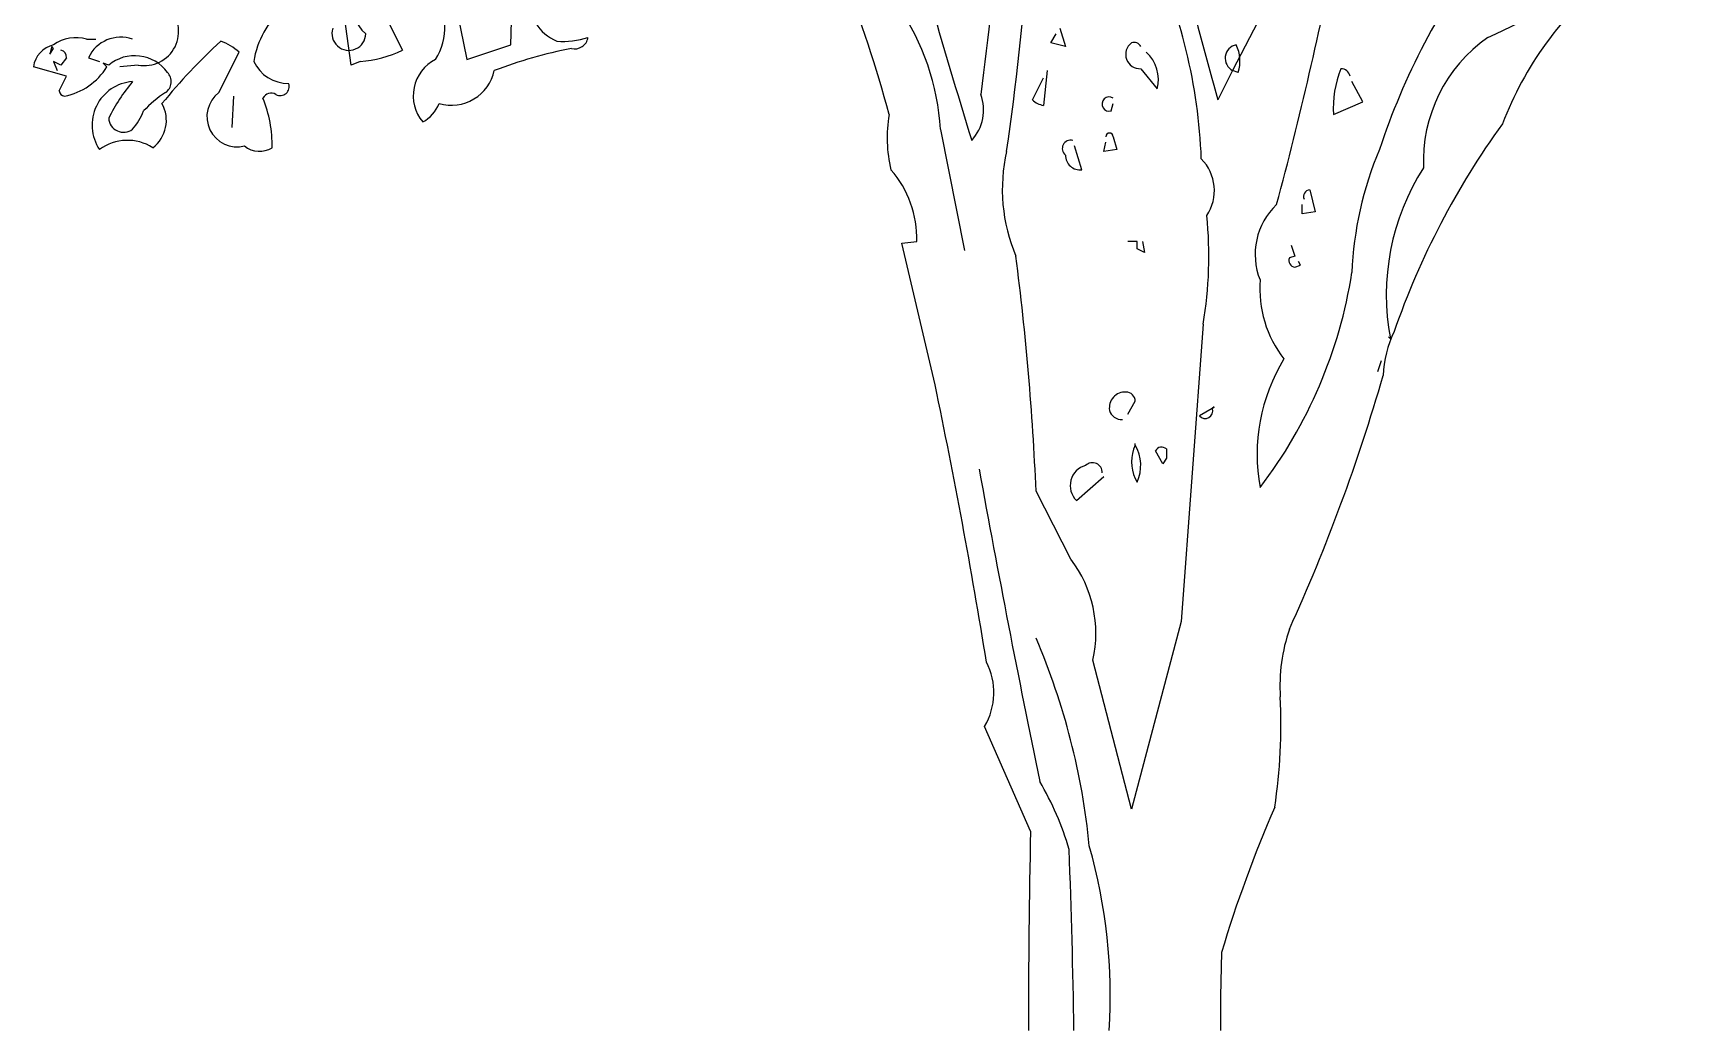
# Model space of a CAD drawing. Header units: millimetres. Extents: x 12377 to 30673, y 89761 to 101952.
# Drawn here: x 23627.6 to 23954.4, y 94847.2 to 95042.4 of the extents above; entities that cross this region are included whole.
import ezdxf

# ---------------------------------------------------------------- set-up
doc = ezdxf.new("R2010")
doc.units = ezdxf.units.MM

# ---------------------------------------------------------------- blocks, each defined once
blk = doc.blocks.new('A$C01BA3A1A')
at = {"linetype": 'Continuous'}
for p, q in [((227.83, 794.58), (229.11, 844.67)), ((207.28, 814.49), (212.42, 789.44)), ((419.83, 800.36), (421.76, 793.94)), ((67.29, 793.94), (66.65, 791.37)), ((67.94, 793.3), (67.29, 793.94)), ((79.49, 796.51), (82.7, 796.51)), ((212.42, 789.44), (227.83, 794.58)), ((416.62, 795.22), (418.55, 798.43)), ((421.76, 793.94), (416.62, 795.22)), ((66.65, 791.37), (67.94, 793.3)), ((70.5, 787.52), (67.94, 788.8)), ((67.94, 788.8), (69.22, 785.59)), ((72.43, 790.09), (70.5, 787.52)), ((80.14, 790.09), (83.99, 788.8)), ((87.2, 787.52), (85.27, 788.16)), ((85.27, 788.16), (86.56, 786.88)), ((125.73, 777.89), (132.79, 792.01)), ((72.43, 783.67), (60.87, 786.88)), ((69.86, 778.53), (72.43, 783.67)), ((97.47, 787.52), (91.05, 786.88)), ((410.2, 775.32), (414.05, 783.02)), ((415.34, 785.59), (414.05, 773.39)), ((448.09, 786.23), (453.87, 779.17)), ((130.87, 776.6), (130.22, 765.69)), ((525.79, 774.68), (521.93, 781.74)), ((437.81, 771.46), (438.46, 774.03)), ((515.51, 770.18), (525.79, 774.68)), ((427.54, 750.92), (424.97, 759.26)), ((435.24, 757.34), (435.89, 760.55)), ((438.46, 762.47), (439.74, 757.98)), ((439.74, 757.98), (435.24, 757.34)), ((507.17, 743.85), (509.09, 736.15)), ((504.6, 735.5), (504.6, 738.71)), ((509.09, 736.15), (504.6, 735.5)), ((446.8, 725.87), (443.59, 725.87)), ((446.8, 723.3), (446.8, 725.87)), ((448.73, 725.87), (449.37, 722.02)), ((500.74, 724.59), (502.03, 720.73)), ((449.37, 722.02), (446.8, 723.3)), ((502.03, 720.73), (500.1, 720.09)), ((503.95, 717.52), (503.31, 718.81)), ((502.03, 716.88), (503.95, 717.52)), ((443.59, 665.51), (446.16, 670)), ((473.13, 667.44), (468.64, 664.87)), ((473.13, 667.44), (473.77, 668.08)), ((473.77, 668.08), (473.13, 667.44)), ((446.16, 654.59), (446.16, 655.24)), ((455.79, 648.17), (453.22, 652.67)), ((457.08, 650.1), (455.79, 648.17)), ((457.08, 653.31), (457.08, 650.1)), ((425.61, 635.33), (435.24, 643.68)), ((446.16, 643.03), (446.8, 641.75))]:
    blk.add_line(p, q, dxfattribs=at)
for p, q in [((499.46, 822.84), (480.19, 785.59)), ((171.96, 787.52), (168.75, 811.28)), ((180.95, 810.64), (189.94, 792.66)), ((175.17, 788.8), (171.96, 787.52)), ((480.19, 785.59), (475.06, 775.32)), ((482.12, 784.95), (480.19, 785.59)), ((378.09, 765.04), (386.44, 722.66)), ((364.61, 725.23), (369.75, 725.87)), ((376.17, 675.78), (364.61, 725.23)), ((469.92, 696.98), (462.21, 592.95)), ((535.42, 691.84), (534.78, 692.48)), ((532.21, 684.13), (530.92, 680.28)), ((423.69, 614.78), (411.48, 638.54)), ((462.21, 592.95), (444.88, 527.45)), ((444.88, 527.45), (431.39, 579.46)), ((409.56, 519.74), (393.5, 556.34))]:
    blk.add_line(p, q)
for centre, radius, start, end in [((3541.61, 405.83), 3171.21, 171.06042, 173.27399), ((-569.33, 898.95), 980.81, 351.69848, 359.86764), ((2678.04, 1471.83), 2396.81, 194.73994, 197.24723), ((1862.91, 1165.95), 1441.78, 192.35253, 195.71996), ((492.4, 972.46), 191.49, 293.72743, 322.63027), ((-741.92, 1072.66), 1281.79, 344.89864, 349.11212), ((767.56, 680.04), 248.53, 143.10057, 161.72327), ((249.85, 810.31), 15.63, 104.97406, 247.56315), ((278.49, 747.43), 190.93, 2.20328, 25.16476), ((-90.57, 648.97), 466.69, 15.05319, 21.36378), ((688.62, 723.49), 122.03, 128.98911, 159.12667), ((184.36, 800.43), 20.36, 327.34561, 38.84251), ((291.83, 759.48), 86.45, 3.69217, 34.20084), ((246.13, 823.8), 28.03, 265.4005, 288.01918), ((250.14, 797.87), 4.71, 256.2011, 351.17904), ((482.44, 789.86), 4.82, 101.52428, 242.21552), ((470.49, 789.01), 12.32, 340.74432, 26.88383), ((599.75, 753.88), 52.83, 125.00095, 182.51635), ((172.18, 830.5), 41.8, 274.10165, 295.1401), ((207.9, 776.75), 14.22, 116.75976, 219.97297), ((279.21, 636.58), 159.6, 100.90415, 110.98665), ((206.99, 788.86), 15.41, 254.17401, 347.75351), ((377.24, 771.89), 15.91, 317.72699, 19.65314), ((190.69, 779.11), 13.12, 298.78318, 337.24239), ((406.92, 762.1), 47.5, 170.20343, 193.61488), ((802.78, 601.65), 281.78, 144.07797, 160.78175), ((459.21, 743.98), 59.52, 167.03338, 202.99284), ((457.97, 743.63), 15.87, 326.47552, 44.57956), ((644.87, 710.02), 123.04, 157.05914, 177.70221), ((333.52, 727), 36.24, 358.21038, 41.28329), ((615.85, 707.25), 81.89, 147.24466, 190.84721), ((512.05, 721.31), 23.95, 133.36894, 201.86954), ((330.19, 720.68), 141.73, 350.37304, 5.74399), ((-528.75, 599.14), 941.06, 2.39956, 7.42402), ((529.74, 709.38), 40.02, 175.69698, 217.94584), ((357.95, 740.61), 165.98, 322.61223, 351.10885), ((573.56, 677), 40.76, 154.72715, 177.20037), ((552.79, 651.38), 64.01, 148.55594, 190.40249), ((-88.43, 858.24), 646.62, 335.52809, 343.9068), ((-1702.17, 240.25), 2123.48, 9.17449, 11.83563), ((5222.95, 1527.46), 4911.08, 190.3368, 191.63419), ((389.28, 588.77), 43.13, 347.53308, 37.08296), ((557.9, 570.47), 61.13, 160.99461, 183.61329), ((186.16, 490.67), 245.12, 5.60354, 23.18365), ((373.48, 568.16), 23.25, 329.44663, 27.28021), ((303.24, 556.99), 193.89, 351.42813, 2.84706), ((322.87, 484.1), 104.35, 16.26042, 30.51002), ((917.05, 344.36), 460.34, 156.47744, 163.20734), ((3251.43, 455.51), 2842.6, 178.70517, 180.11101), ((244.41, 461.95), 193.02, 356.45134, 15.8318), ((-2131.8, 414.11), 2556.77, 0.80434, 2.22385), ((1439.12, 449.11), 963.19, 178.31946, 179.94724)]:
    blk.add_arc(centre, radius, start, end)
for centre, radius, start, end in [((184.63, 807.69), 11.93, 89.15536, 230.87843), ((99.72, 799.24), 11.93, 259.14434, 47.72556), ((168.98, 783.82), 31.45, 131.34712, 170.87971), ((171.18, 798.56), 5.92, 162.24095, 358.83441), ((70.03, 785.57), 9.26, 103.10995, 171.86916), ((75.64, 783.99), 13.1, 72.89885, 126.0258), ((91.37, 784.82), 12.41, 70.34719, 154.89254), ((279.85, 630.83), 225.38, 132.92182, 140.54958), ((118.99, 776.28), 20.93, 48.73205, 69.34044), ((447.8, 791.2), 4.97, 125.96776, 273.33989), ((445.84, 792.98), 2.45, 23.19993, 113.19725), ((70.18, 790.41), 2.27, 351.87124, 81.86855), ((96.26, 776.56), 14.22, 36.16332, 129.58665), ((149.94, 794.3), 13.21, 204.61451, 270.8342), ((441.24, 782.38), 13.03, 345.73617, 47.66232), ((67.27, 798.85), 22.7, 281.47622, 328.17276), ((104.29, 781.7), 4.75, 306.44056, 43.17059), ((551.89, 772.59), 36.45, 158.02519, 183.79426), ((518.04, 782.89), 3.35, 13.46663, 89.21375), ((72.11, 778.85), 2.27, 188.13063, 261.86937), ((96.63, 766.52), 15.26, 94.0803, 214.03511), ((143.89, 741.18), 63.1, 140.00462, 153.94764), ((126.26, 747.06), 36.29, 121.86251, 137.74863), ((132.09, 769.47), 10.54, 127.07996, 284.4587), ((144.03, 774.35), 3.31, 60.94674, 150.94405), ((147.15, 780.02), 3.17, 241.37436, 19.82823), ((437.07, 773.86), 2.51, 56.52421, 287.21559), ((79.81, 778.85), 20.93, 318.73205, 339.34044), ((95.42, 768.16), 11.95, 307.01542, 29.44801), ((100.31, 759.43), 44.05, 358.94496, 22.03799), ((415.66, 781.42), 8.19, 228.18061, 258.68929), ((92.42, 769.23), 5.23, 183.63814, 306.81157), ((93.77, 744.69), 16.5, 57.59533, 126.35454), ((139.97, 765.45), 8.11, 229.68519, 302.68666), ((423.61, 758.34), 2.94, 75.77476, 231.09514), ((437.17, 762.47), 1.28, 0, 180), ((426.89, 756), 5.13, 179.42218, 277.31074), ((507.27, 741.6), 2.25, 92.7274, 205.34508), ((502.14, 719.13), 2.25, 154.65492, 267.2726), ((442.67, 667.65), 5.57, 87.15684, 188.86873), ((442.95, 670), 3.21, 0.00134, 89.99866), ((441.39, 667.96), 4.38, 195.36993, 273.55472), ((470.65, 666.57), 2.63, 220.23735, 19.25241), ((458.52, 648.81), 13.65, 154.94331, 205.05669), ((434.41, 647.57), 13.69, 334.85411, 30.8707), ((455.4, 651.49), 2.47, 47.33815, 151.5865), ((431.21, 645.11), 3.4, 357.53975, 134.53527), ((430.7, 640.51), 7.27, 105.00134, 225.51153)]:
    blk.add_arc(centre, radius, start, end, dxfattribs=at)

msp = doc.modelspace()

# ---------------------------------------------------------------- block references
at = {"xscale": 0.5599999999999999, "yscale": 0.5599999999999999, "zscale": 0.5599999999999999}
msp.add_blockref('A$C01BA3A1A', (23593.48, 94595.21), dxfattribs=at)

doc.saveas('drawing.dxf')
